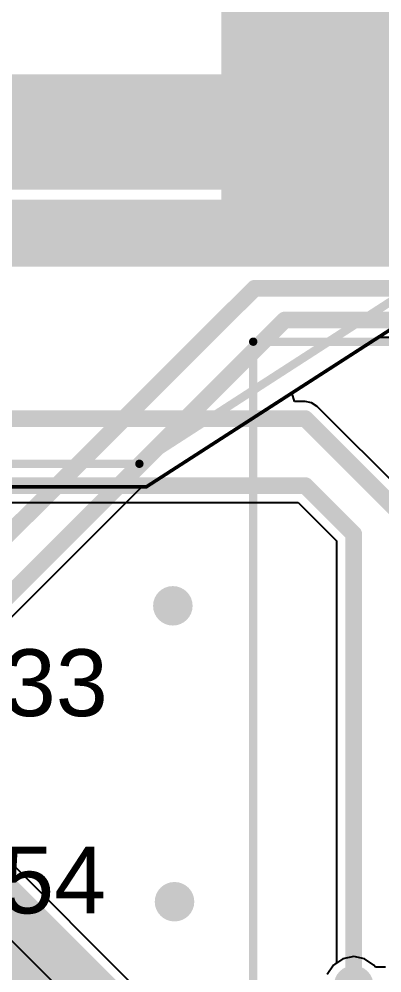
# Model space of a CAD drawing. Header units: millimetres. Extents: x -0.27 to 4.7, y -0.39 to 2.83.
# Drawn here: x 1.404 to 1.621, y 1.792 to 2.363 of the extents above; entities that cross this region are included whole.
import ezdxf

# ---------------------------------------------------------------- set-up
doc = ezdxf.new("R2010")
doc.units = ezdxf.units.MM
doc.header["$MEASUREMENT"] = 0
for name, color, linetype in [('BottomLayer', 5, 'Continuous'), ('BottomSolder', 6, 'Continuous'), ('TopLayer', 1, 'Continuous'), ('TopOverlay', 2, 'Continuous'), ('TopPaste', 8, 'Continuous'), ('TopSolder', 216, 'Continuous'), ('ViaHoleLayer', 16, 'Continuous')]:
    doc.layers.add(name, color=color, linetype=linetype)
doc.styles.add('Arial', font='arial.ttf', dxfattribs={"height": 0.2})

# ---------------------------------------------------------------- blocks, each defined once
blk = doc.blocks.new('ZIO_101954_8')
at = {"layer": 'TopOverlay', "const_width": 0.005}
for points in [[(-0.719, 0.057), (0.719, 0.057)], [(-0.719, -1.74), (-0.719, 0.057)]]:
    blk.add_lwpolyline(points, dxfattribs=at)
at = {"layer": 'TopOverlay', "const_width": 0.0025}
blk.add_lwpolyline([(-0.72025, 0.057, 1), (-0.71775, 0.057, 1)], format="xyb", close=True, dxfattribs=at)
blk.add_lwpolyline([(-0.72025, 0.057, 1), (-0.71775, 0.057, 1)], format="xyb", close=True, dxfattribs=at)
blk = doc.blocks.new('SSL0804T_220M_N_117')
at = {"layer": 'TopLayer'}
for points in [[(-0.26004, 0.05492), (-0.14508, 0.05492), (-0.14508, -0.05492), (-0.26004, -0.05492)], [(0.14508, 0.05492), (0.26004, 0.05492), (0.26004, -0.05492), (0.14508, -0.05492)]]:
    blk.add_hatch(color=1, dxfattribs=at).paths.add_polyline_path(points)
at = {"layer": 'TopPaste'}
for points in [[(-0.26004, 0.05492), (-0.14508, 0.05492), (-0.14508, -0.05492), (-0.26004, -0.05492)], [(0.14508, 0.05492), (0.26004, 0.05492), (0.26004, -0.05492), (0.14508, -0.05492)]]:
    blk.add_hatch(color=8, dxfattribs=at).paths.add_polyline_path(points)
at = {"layer": 'TopSolder'}
for points in [[(-0.26404, 0.05892), (-0.14108, 0.05892), (-0.14108, -0.05892), (-0.26404, -0.05892)], [(0.14108, 0.05892), (0.26404, 0.05892), (0.26404, -0.05892), (0.14108, -0.05892)]]:
    blk.add_hatch(color=216, dxfattribs=at).paths.add_polyline_path(points)
at = {"layer": 'TopOverlay', "const_width": 0.005}
for points in [[(-0.065, 0.18504), (-0.24684, 0.06747)], [(0.065, 0.18504), (-0.065, 0.18504)], [(0.24684, 0.06747), (0.065, 0.18504)], [(-0.065, -0.18504), (-0.24684, -0.06747)], [(0.24684, -0.06747), (0.065, -0.18504)], [(0.065, -0.18504), (-0.065, -0.18504)]]:
    blk.add_lwpolyline(points, dxfattribs=at)
at = {"layer": 'TopOverlay', "const_width": 0.0025}
for points in [[(-0.06625, 0.18504, 1), (-0.06375, 0.18504, 1)], [(-0.06625, 0.18504, 1), (-0.06375, 0.18504, 1)], [(0.06375, 0.18504, 1), (0.06625, 0.18504, 1)], [(0.06375, 0.18504, 1), (0.06625, 0.18504, 1)], [(-0.24809, 0.06747, 1), (-0.24559, 0.06747, 1)], [(0.24559, 0.06747, 1), (0.24809, 0.06747, 1)], [(-0.24809, -0.06747, 1), (-0.24559, -0.06747, 1)], [(0.24559, -0.06747, 1), (0.24809, -0.06747, 1)], [(-0.06625, -0.18504, 1), (-0.06375, -0.18504, 1)], [(-0.06625, -0.18504, 1), (-0.06375, -0.18504, 1)], [(0.06375, -0.18504, 1), (0.06625, -0.18504, 1)], [(0.06375, -0.18504, 1), (0.06625, -0.18504, 1)]]:
    blk.add_lwpolyline(points, format="xyb", close=True, dxfattribs=at)

msp = doc.modelspace()

# ---------------------------------------------------------------- hatches: boundary and pattern name
at = {"layer": 'BottomLayer'}
msp.add_hatch(color=5, dxfattribs=at).paths.add_polyline_path([(1.20082, 2.26095), (2.081, 2.26095), (2.081, 2.33), (1.20082, 2.33)])
h = msp.add_hatch(color=5, dxfattribs=at)
edge = h.paths.add_edge_path()
edge.add_arc((1.496, 2.012), 0.01181, 0, 360)
h = msp.add_hatch(color=5, dxfattribs=at)
edge = h.paths.add_edge_path()
edge.add_arc((1.497, 1.835), 0.01181, 0, 360)
h = msp.add_hatch(color=5, dxfattribs=at)
edge = h.paths.add_edge_path()
edge.add_arc((1.604, 1.785), 0.01181, 0, 360)
at = {"layer": 'BottomSolder'}
h = msp.add_hatch(color=6, dxfattribs=at)
edge = h.paths.add_edge_path()
edge.add_arc((1.496, 2.012), 0.00591, 0, 360)
h = msp.add_hatch(color=6, dxfattribs=at)
edge = h.paths.add_edge_path()
edge.add_arc((1.497, 1.835), 0.00591, 0, 360)
at = {"layer": 'TopLayer'}
msp.add_hatch(color=1, dxfattribs=at).paths.add_polyline_path([(1.525, 2.228), (1.782, 2.228), (1.782, 2.385), (1.525, 2.385)])
h = msp.add_hatch(color=1, dxfattribs=at)
edge = h.paths.add_edge_path()
edge.add_arc((1.496, 2.012), 0.01181, 0, 360)
h = msp.add_hatch(color=1, dxfattribs=at)
edge = h.paths.add_edge_path()
edge.add_arc((1.497, 1.835), 0.01181, 0, 360)
h = msp.add_hatch(color=1, dxfattribs=at)
edge = h.paths.add_edge_path()
edge.add_arc((1.604, 1.785), 0.01181, 0, 360)
at = {"layer": 'TopSolder'}
h = msp.add_hatch(color=216, dxfattribs=at)
edge = h.paths.add_edge_path()
edge.add_arc((1.496, 2.012), 0.00591, 0, 360)
h = msp.add_hatch(color=216, dxfattribs=at)
edge = h.paths.add_edge_path()
edge.add_arc((1.497, 1.835), 0.00591, 0, 360)
at = {"layer": 'ViaHoleLayer'}
h = msp.add_hatch(color=16, dxfattribs=at)
edge = h.paths.add_edge_path()
edge.add_arc((1.496, 2.012), 0.00591, 0, 360)
h = msp.add_hatch(color=16, dxfattribs=at)
edge = h.paths.add_edge_path()
edge.add_arc((1.497, 1.835), 0.00591, 0, 360)

# ---------------------------------------------------------------- linework, layer by layer
at = {"layer": 'BottomLayer'}
for p, q in [((1.48029, 2.08371), (1.68646, 2.21702)), ((1.48029, 2.08371), (1.618, 2.17275)), ((1.618, 2.17275), (2.33882, 2.17275)), ((1.32747, 1.93318), (1.47801, 2.08371)), ((1.34323, 2.08371), (1.48029, 2.08371)), ((1.47801, 2.08371), (1.48029, 2.08371)), ((1.6074, 1.65017), (1.33923, 1.91833)), ((1.59744, 1.80084), (1.59188, 1.79712)), ((1.604, 1.80214), (1.59744, 1.80084)), ((1.61056, 1.80084), (1.604, 1.80214)), ((1.61612, 1.79712), (1.61056, 1.80084)), ((1.59188, 1.79712), (1.58816, 1.79156)), ((1.61699, 1.79581), (1.61612, 1.79712)), ((1.62301, 1.79581), (1.61699, 1.79581))]:
    msp.add_line(p, q, dxfattribs=at)
for points, const_width in [([(1.2743, 2.23495), (2.31795, 2.23495)], 0.04), ([(1.30782, 1.96495), (1.54482, 2.20195)], 0.01), ([(1.54482, 2.20195), (2.3502, 2.20195)], 0.01), ([(1.31982, 1.93995), (1.56282, 2.18295)], 0.01), ([(1.56282, 2.18295), (2.34305, 2.18295)], 0.01), ([(1.31382, 1.90095), (1.586, 1.62877)], 0.05)]:
    msp.add_lwpolyline(points, dxfattribs=dict(at, const_width=const_width))
at = {"layer": 'BottomLayer', "const_width": 0.005}
for points in [[(1.54232, 2.20195, 1), (1.54732, 2.20195, 1)], [(1.54232, 2.20195, 1), (1.54732, 2.20195, 1)], [(1.56032, 2.18295, 1), (1.56532, 2.18295, 1)], [(1.56032, 2.18295, 1), (1.56532, 2.18295, 1)]]:
    msp.add_lwpolyline(points, format="xyb", close=True, dxfattribs=at)
at = {"layer": 'TopLayer'}
for p, q in [((1.48029, 2.08271), (1.68646, 2.21602)), ((1.56733, 2.13899), (1.68646, 2.21602)), ((1.56875, 2.1342), (1.56733, 2.13899)), ((1.575, 2.1342), (1.56875, 2.1342)), ((1.5789, 2.13342), (1.575, 2.1342)), ((1.58221, 2.13121), (1.5789, 2.13342)), ((1.64321, 2.07021), (1.58221, 2.13121)), ((1.34323, 2.08271), (1.48029, 2.08271)), ((1.38423, 2.07375), (1.57083, 2.07375)), ((1.57083, 2.07375), (1.5938, 2.05078)), ((1.5938, 2.05078), (1.5938, 1.79841)), ((1.53822, 1.6732), (1.39726, 1.81416)), ((1.5938, 1.79841), (1.59188, 1.79712)), ((1.59188, 1.79712), (1.58816, 1.79156))]:
    msp.add_line(p, q, dxfattribs=at)
for points, const_width in [([(1.294, 2.124), (1.575, 2.124)], 0.01), ([(1.575, 2.124), (1.636, 2.063)], 0.01), ([(1.37082, 2.08395), (1.57505, 2.08395)], 0.01), ([(1.57505, 2.08395), (1.604, 2.055)], 0.01), ([(1.604, 1.785), (1.604, 2.055)], 0.01), ([(1.387, 1.844), (1.492, 1.739)], 0.022), ([(1.39005, 1.80695), (1.534, 1.663)], 0.01)]:
    msp.add_lwpolyline(points, dxfattribs=dict(at, const_width=const_width))
at = {"layer": 'TopLayer', "const_width": 0.005}
for points in [[(1.5725, 2.124, 1), (1.5775, 2.124, 1)], [(1.5725, 2.124, 1), (1.5775, 2.124, 1)], [(1.57255, 2.08395, 1), (1.57755, 2.08395, 1)], [(1.57255, 2.08395, 1), (1.57755, 2.08395, 1)], [(1.6015, 2.055, 1), (1.6065, 2.055, 1)], [(1.6015, 2.055, 1), (1.6065, 2.055, 1)]]:
    msp.add_lwpolyline(points, format="xyb", close=True, dxfattribs=at)

# ---------------------------------------------------------------- block references
at = {"rotation": 180}
msp.add_blockref('SSL0804T_220M_N_117', (1.411, 2.282), dxfattribs=at)
msp.add_blockref('ZIO_101954_8', (2.263, 2.113))

# ---------------------------------------------------------------- texts
at = {"layer": 'TopOverlay', "style": 'Arial'}
for s, p in [('C33', (1.35468, 1.94601)), ('C54', (1.35368, 1.82801))]:
    msp.add_text(s, height=0.04, dxfattribs=at).set_placement(p)

doc.saveas('drawing.dxf')
